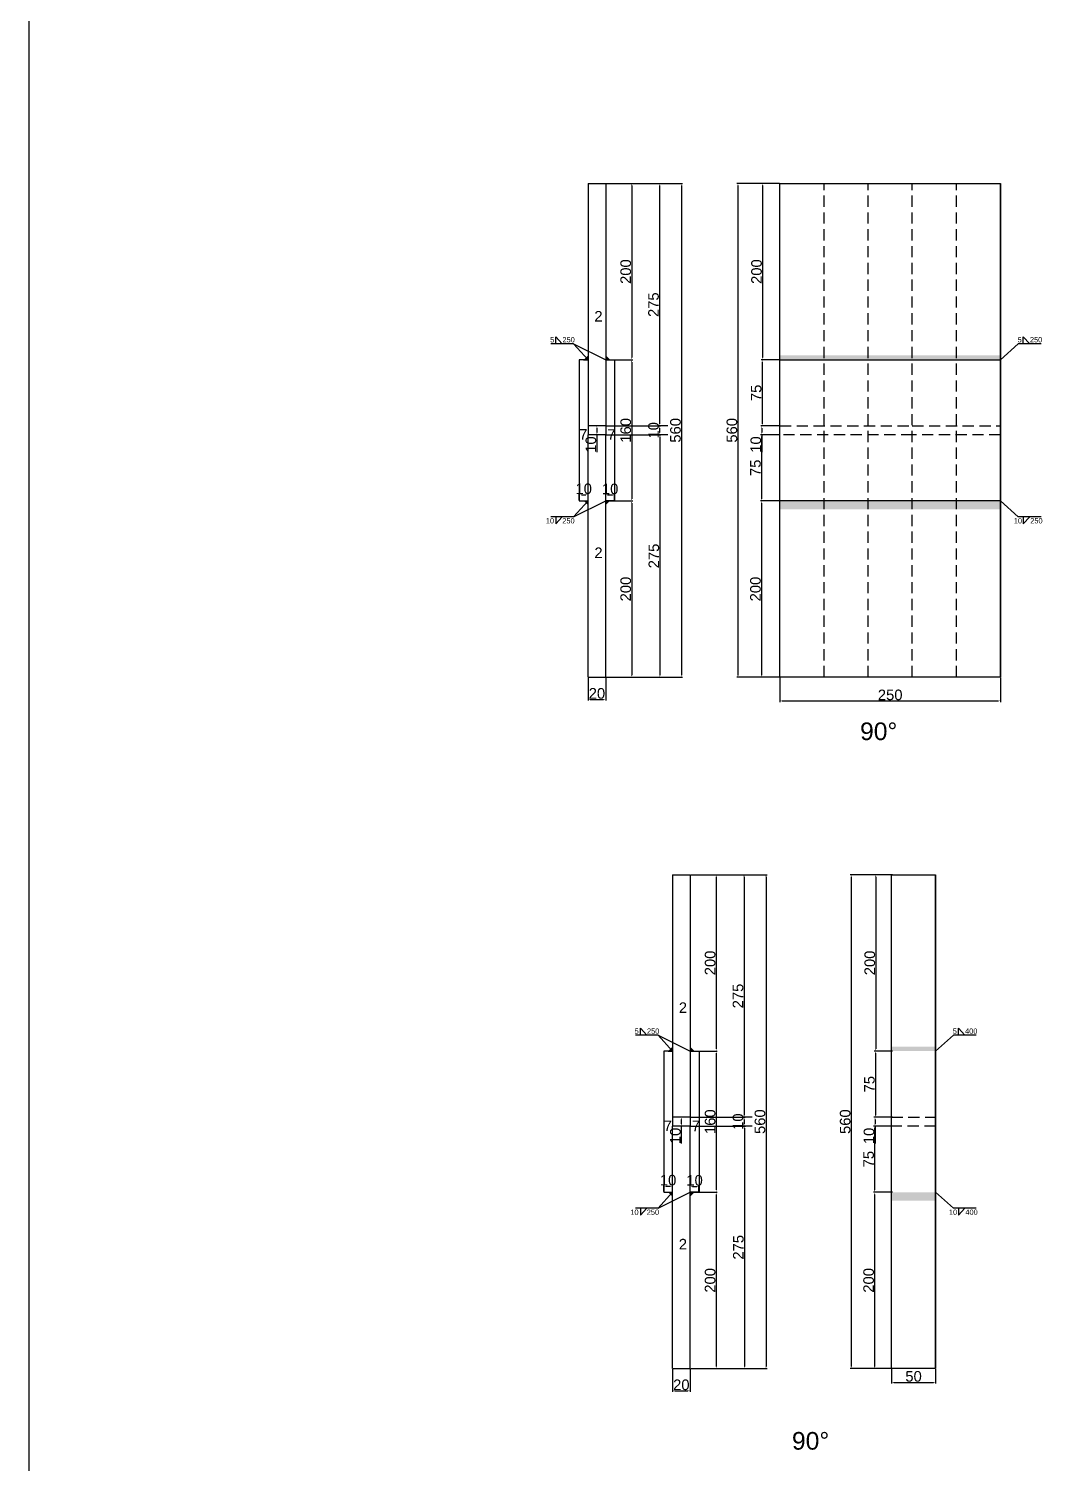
# Model space of a CAD drawing. Header units: millimetres. Extents: x 1455 to 24185, y -7314 to 4772.
# Drawn here: x 1455 to 2604, y 480 to 2107 of the extents above; entities that cross this region are included whole.
import ezdxf

# ---------------------------------------------------------------- set-up
doc = ezdxf.new("R2010")
doc.units = ezdxf.units.MM
doc.linetypes.add('DASHED', pattern=[19.05, 12.7, -6.35])
for name, color, linetype in [('尺寸标注', 6, 'Continuous'), ('标号', 4, 'Continuous'), ('焊缝', 250, 'Continuous')]:
    doc.layers.add(name, color=color, linetype=linetype)
doc.styles.get("Standard").update_dxf_attribs({"font": 'arial.ttf'})
doc.dimstyles.new('ISO-25-JHF', dxfattribs={"dimtxt": 12, "dimasz": 2.5, "dimexe": 1.25, "dimexo": 0.625, "dimtad": 1, "dimtxsty": 'Standard', "dimcen": 2.5, "dimadec": 0, "dimazin": 0, "dimtfac": 1, "dimtmove": 0, "dimatfit": 3, "dimfxl": 1, "dimarcsym": 0})

# ---------------------------------------------------------------- blocks, each defined once
blk = doc.blocks.new('*D56')
at = {"layer": 'Defpoints', "color": 0, "transparency": 16777216}
for p in [(2306.4, 1371.6), (2556.4, 1371.6), (2556.4, 1344.8)]:
    blk.add_point(p, dxfattribs=at)
at = {"layer": '尺寸标注', "color": 0, "lineweight": -2, "transparency": 16777216}
for p, q in [((2306.4, 1371), (2306.4, 1343.5)), ((2556.4, 1371), (2556.4, 1343.5)), ((2308.9, 1344.8), (2553.9, 1344.8))]:
    blk.add_line(p, q, dxfattribs=at)
at = {"layer": '尺寸标注', "color": 0, "transparency": 16777216}
for points in [[(2308.9, 1345.2), (2308.9, 1344.3), (2306.4, 1344.8)], [(2553.9, 1345.2), (2553.9, 1344.3), (2556.4, 1344.8)]]:
    blk.add_solid(points, dxfattribs=at)
at = {"layer": '尺寸标注', "color": 0, "transparency": 16777216, "insert": (2431.4, 1351.5), "char_height": 12, "attachment_point": 5}
blk.add_mtext('250', dxfattribs=at)
blk = doc.blocks.new('*D1')
at = {"layer": 'Defpoints', "color": 0, "transparency": 16777216}
for p in [(2306.4, 1931.6), (2286.7, 1731.6), (2306.4, 1731.6)]:
    blk.add_point(p, dxfattribs=at)
at = {"layer": '尺寸标注', "color": 0, "lineweight": -2, "transparency": 16777216}
for p, q in [((2305.8, 1931.6), (2285.4, 1931.6)), ((2286.7, 1929.1), (2286.7, 1734.1)), ((2305.8, 1731.6), (2285.4, 1731.6))]:
    blk.add_line(p, q, dxfattribs=at)
at = {"layer": '尺寸标注', "color": 0, "transparency": 16777216}
for points in [[(2286.3, 1929.1), (2287.1, 1929.1), (2286.7, 1931.6)], [(2286.3, 1734.1), (2287.1, 1734.1), (2286.7, 1731.6)]]:
    blk.add_solid(points, dxfattribs=at)
at = {"layer": '尺寸标注', "color": 0, "transparency": 16777216, "insert": (2279.9, 1831.6), "char_height": 12, "attachment_point": 5, "rotation": 90}
blk.add_mtext('200', dxfattribs=at)
blk = doc.blocks.new('*D2')
at = {"layer": 'Defpoints', "color": 0, "transparency": 16777216}
for p in [(2306.4, 1731.6), (2286.3, 1656.6), (2306.4, 1656.6)]:
    blk.add_point(p, dxfattribs=at)
at = {"layer": '尺寸标注', "color": 0, "lineweight": -2, "transparency": 16777216}
for p, q in [((2305.8, 1731.6), (2285, 1731.6)), ((2286.3, 1729.1), (2286.3, 1659.1)), ((2305.8, 1656.6), (2285, 1656.6))]:
    blk.add_line(p, q, dxfattribs=at)
at = {"layer": '尺寸标注', "color": 0, "transparency": 16777216}
for points in [[(2285.8, 1729.1), (2286.7, 1729.1), (2286.3, 1731.6)], [(2285.8, 1659.1), (2286.7, 1659.1), (2286.3, 1656.6)]]:
    blk.add_solid(points, dxfattribs=at)
at = {"layer": '尺寸标注', "color": 0, "transparency": 16777216, "insert": (2279.5, 1694.1), "char_height": 12, "attachment_point": 5, "rotation": 90}
blk.add_mtext('75', dxfattribs=at)
blk = doc.blocks.new('*D3')
at = {"layer": 'Defpoints', "color": 0, "transparency": 16777216}
for p in [(2285.8, 1646.6), (2306.4, 1656.6), (2306.4, 1646.6)]:
    blk.add_point(p, dxfattribs=at)
at = {"layer": '尺寸标注', "color": 0, "lineweight": -2, "transparency": 16777216}
for p, q in [((2305.8, 1656.6), (2284.6, 1656.6)), ((2305.8, 1646.6), (2284.6, 1646.6)), ((2285.8, 1654.1), (2285.8, 1649.1)), ((2285.8, 1646.6), (2285.8, 1626.9))]:
    blk.add_line(p, q, dxfattribs=at)
at = {"layer": '尺寸标注', "color": 0, "transparency": 16777216}
for points in [[(2285.4, 1654.1), (2286.3, 1654.1), (2285.8, 1656.6)], [(2285.4, 1649.1), (2286.3, 1649.1), (2285.8, 1646.6)]]:
    blk.add_solid(points, dxfattribs=at)
at = {"layer": '尺寸标注', "color": 0, "transparency": 16777216, "insert": (2279.1, 1635.5), "char_height": 12, "attachment_point": 5, "rotation": 90}
blk.add_mtext('10', dxfattribs=at)
blk = doc.blocks.new('*D4')
at = {"layer": 'Defpoints', "color": 0, "transparency": 16777216}
for p in [(2306.4, 1646.6), (2285.4, 1571.6), (2306.4, 1571.6)]:
    blk.add_point(p, dxfattribs=at)
at = {"layer": '尺寸标注', "color": 0, "lineweight": -2, "transparency": 16777216}
for p, q in [((2305.8, 1646.6), (2284.2, 1646.6)), ((2285.4, 1644.1), (2285.4, 1574.1)), ((2305.8, 1571.6), (2284.2, 1571.6))]:
    blk.add_line(p, q, dxfattribs=at)
at = {"layer": '尺寸标注', "color": 0, "transparency": 16777216}
for points in [[(2285, 1644.1), (2285.8, 1644.1), (2285.4, 1646.6)], [(2285, 1574.1), (2285.8, 1574.1), (2285.4, 1571.6)]]:
    blk.add_solid(points, dxfattribs=at)
at = {"layer": '尺寸标注', "color": 0, "transparency": 16777216, "insert": (2278.7, 1609.1), "char_height": 12, "attachment_point": 5, "rotation": 90}
blk.add_mtext('75', dxfattribs=at)
blk = doc.blocks.new('*D5')
at = {"layer": 'Defpoints', "color": 0, "transparency": 16777216}
for p in [(2306.4, 1571.6), (2285.4, 1371.6), (2306.4, 1371.6)]:
    blk.add_point(p, dxfattribs=at)
at = {"layer": '尺寸标注', "color": 0, "lineweight": -2, "transparency": 16777216}
for p, q in [((2305.8, 1571.6), (2284.2, 1571.6)), ((2285.4, 1569.1), (2285.4, 1374.1)), ((2305.8, 1371.6), (2284.2, 1371.6))]:
    blk.add_line(p, q, dxfattribs=at)
at = {"layer": '尺寸标注', "color": 0, "transparency": 16777216}
for points in [[(2285, 1569.1), (2285.8, 1569.1), (2285.4, 1571.6)], [(2285, 1374.1), (2285.8, 1374.1), (2285.4, 1371.6)]]:
    blk.add_solid(points, dxfattribs=at)
at = {"layer": '尺寸标注', "color": 0, "transparency": 16777216, "insert": (2278.7, 1471.6), "char_height": 12, "attachment_point": 5, "rotation": 90}
blk.add_mtext('200', dxfattribs=at)
blk = doc.blocks.new('*D6')
at = {"layer": 'Defpoints', "color": 0, "transparency": 16777216}
for p in [(2306.4, 1931.6), (2258.8, 1371.6), (2306.4, 1371.6)]:
    blk.add_point(p, dxfattribs=at)
at = {"layer": '尺寸标注', "color": 0, "lineweight": -2, "transparency": 16777216}
for p, q in [((2305.8, 1931.6), (2257.5, 1931.6)), ((2258.8, 1929.1), (2258.8, 1374.1)), ((2305.8, 1371.6), (2257.5, 1371.6))]:
    blk.add_line(p, q, dxfattribs=at)
at = {"layer": '尺寸标注', "color": 0, "transparency": 16777216}
for points in [[(2258.4, 1929.1), (2259.2, 1929.1), (2258.8, 1931.6)], [(2258.4, 1374.1), (2259.2, 1374.1), (2258.8, 1371.6)]]:
    blk.add_solid(points, dxfattribs=at)
at = {"layer": '尺寸标注', "color": 0, "transparency": 16777216, "insert": (2252, 1651.6), "char_height": 12, "attachment_point": 5, "rotation": 90}
blk.add_mtext('560', dxfattribs=at)
blk = doc.blocks.new('*D57')
at = {"layer": 'Defpoints', "color": 0, "transparency": 16777216}
for p in [(2088.9, 1371.6), (2108.9, 1371.6), (2108.9, 1346.5)]:
    blk.add_point(p, dxfattribs=at)
at = {"layer": '尺寸标注', "color": 0, "lineweight": -2, "transparency": 16777216}
for p, q in [((2088.9, 1371), (2088.9, 1345.2)), ((2108.9, 1371), (2108.9, 1345.2)), ((2091.4, 1346.5), (2106.4, 1346.5))]:
    blk.add_line(p, q, dxfattribs=at)
at = {"layer": '尺寸标注', "color": 0, "transparency": 16777216}
for points in [[(2091.4, 1346.9), (2091.4, 1346), (2088.9, 1346.5)], [(2106.4, 1346.9), (2106.4, 1346), (2108.9, 1346.5)]]:
    blk.add_solid(points, dxfattribs=at)
at = {"layer": '尺寸标注', "color": 0, "transparency": 16777216, "insert": (2098.9, 1353.2), "char_height": 12, "attachment_point": 5}
blk.add_mtext('20', dxfattribs=at)
blk = doc.blocks.new('*D58')
at = {"layer": 'Defpoints', "color": 0, "transparency": 16777216}
for p in [(2088.9, 1578.5), (2078.9, 1571.6), (2088.9, 1571.6)]:
    blk.add_point(p, dxfattribs=at)
at = {"layer": '尺寸标注', "color": 0, "lineweight": -2, "transparency": 16777216}
for p, q in [((2078.9, 1572.3), (2078.9, 1579.8)), ((2081.4, 1578.5), (2086.4, 1578.5)), ((2088.9, 1572.3), (2088.9, 1579.8))]:
    blk.add_line(p, q, dxfattribs=at)
at = {"layer": '尺寸标注', "color": 0, "transparency": 16777216}
for points in [[(2081.4, 1578.9), (2081.4, 1578.1), (2078.9, 1578.5)], [(2086.4, 1578.9), (2086.4, 1578.1), (2088.9, 1578.5)]]:
    blk.add_solid(points, dxfattribs=at)
at = {"layer": '尺寸标注', "color": 0, "transparency": 16777216, "insert": (2083.9, 1585.3), "char_height": 12, "attachment_point": 5}
blk.add_mtext('10', dxfattribs=at)
blk = doc.blocks.new('*D59')
at = {"layer": 'Defpoints', "color": 0, "transparency": 16777216}
for p in [(2118.9, 1578.3), (2108.9, 1571.6), (2118.9, 1571.6)]:
    blk.add_point(p, dxfattribs=at)
at = {"layer": '尺寸标注', "color": 0, "lineweight": -2, "transparency": 16777216}
for p, q in [((2108.9, 1572.3), (2108.9, 1579.6)), ((2111.4, 1578.3), (2116.4, 1578.3)), ((2118.9, 1572.3), (2118.9, 1579.6))]:
    blk.add_line(p, q, dxfattribs=at)
at = {"layer": '尺寸标注', "color": 0, "transparency": 16777216}
for points in [[(2111.4, 1578.7), (2111.4, 1577.9), (2108.9, 1578.3)], [(2116.4, 1578.7), (2116.4, 1577.9), (2118.9, 1578.3)]]:
    blk.add_solid(points, dxfattribs=at)
at = {"layer": '尺寸标注', "color": 0, "transparency": 16777216, "insert": (2113.9, 1585.1), "char_height": 12, "attachment_point": 5}
blk.add_mtext('10', dxfattribs=at)
blk = doc.blocks.new('*D60')
at = {"layer": 'Defpoints', "color": 0, "transparency": 16777216}
for p in [(2108.9, 1931.6), (2108.9, 1731.6), (2138.3, 1731.6)]:
    blk.add_point(p, dxfattribs=at)
at = {"layer": '尺寸标注', "color": 0, "lineweight": -2, "transparency": 16777216}
for p, q in [((2109.5, 1931.6), (2139.6, 1931.6)), ((2138.3, 1929.1), (2138.3, 1734.1)), ((2109.5, 1731.6), (2139.6, 1731.6))]:
    blk.add_line(p, q, dxfattribs=at)
at = {"layer": '尺寸标注', "color": 0, "transparency": 16777216}
for points in [[(2137.9, 1929.1), (2138.7, 1929.1), (2138.3, 1931.6)], [(2137.9, 1734.1), (2138.7, 1734.1), (2138.3, 1731.6)]]:
    blk.add_solid(points, dxfattribs=at)
at = {"layer": '尺寸标注', "color": 0, "transparency": 16777216, "insert": (2131.6, 1831.6), "char_height": 12, "attachment_point": 5, "rotation": 90}
blk.add_mtext('200', dxfattribs=at)
blk = doc.blocks.new('*D61')
at = {"layer": 'Defpoints', "color": 0, "transparency": 16777216}
for p in [(2118.9, 1731.6), (2118.9, 1571.6), (2138.3, 1571.6)]:
    blk.add_point(p, dxfattribs=at)
at = {"layer": '尺寸标注', "color": 0, "lineweight": -2, "transparency": 16777216}
for p, q in [((2119.5, 1731.6), (2139.6, 1731.6)), ((2138.3, 1729.1), (2138.3, 1574.1)), ((2119.5, 1571.6), (2139.6, 1571.6))]:
    blk.add_line(p, q, dxfattribs=at)
at = {"layer": '尺寸标注', "color": 0, "transparency": 16777216}
for points in [[(2137.9, 1729.1), (2138.7, 1729.1), (2138.3, 1731.6)], [(2137.9, 1574.1), (2138.7, 1574.1), (2138.3, 1571.6)]]:
    blk.add_solid(points, dxfattribs=at)
at = {"layer": '尺寸标注', "color": 0, "transparency": 16777216, "insert": (2131.6, 1651.6), "char_height": 12, "attachment_point": 5, "rotation": 90}
blk.add_mtext('160', dxfattribs=at)
blk = doc.blocks.new('*D62')
at = {"layer": 'Defpoints', "color": 0, "transparency": 16777216}
for p in [(2108.9, 1571.6), (2108.9, 1371.6), (2138.3, 1371.6)]:
    blk.add_point(p, dxfattribs=at)
at = {"layer": '尺寸标注', "color": 0, "lineweight": -2, "transparency": 16777216}
for p, q in [((2109.5, 1571.6), (2139.6, 1571.6)), ((2138.3, 1569.1), (2138.3, 1374.1)), ((2109.5, 1371.6), (2139.6, 1371.6))]:
    blk.add_line(p, q, dxfattribs=at)
at = {"layer": '尺寸标注', "color": 0, "transparency": 16777216}
for points in [[(2137.9, 1569.1), (2138.7, 1569.1), (2138.3, 1571.6)], [(2137.9, 1374.1), (2138.7, 1374.1), (2138.3, 1371.6)]]:
    blk.add_solid(points, dxfattribs=at)
at = {"layer": '尺寸标注', "color": 0, "transparency": 16777216, "insert": (2131.6, 1471.6), "char_height": 12, "attachment_point": 5, "rotation": 90}
blk.add_mtext('200', dxfattribs=at)
blk = doc.blocks.new('*D7')
at = {"layer": 'Defpoints', "color": 0, "transparency": 16777216}
for p in [(2109.5, 1931.6), (2109.5, 1371.6), (2194.8, 1371.6)]:
    blk.add_point(p, dxfattribs=at)
at = {"layer": '尺寸标注', "color": 0, "lineweight": -2, "transparency": 16777216}
for p, q in [((2110.1, 1931.6), (2196, 1931.6)), ((2194.8, 1929.1), (2194.8, 1374.1)), ((2110.1, 1371.6), (2196, 1371.6))]:
    blk.add_line(p, q, dxfattribs=at)
at = {"layer": '尺寸标注', "color": 0, "transparency": 16777216}
for points in [[(2194.4, 1929.1), (2195.2, 1929.1), (2194.8, 1931.6)], [(2194.4, 1374.1), (2195.2, 1374.1), (2194.8, 1371.6)]]:
    blk.add_solid(points, dxfattribs=at)
at = {"layer": '尺寸标注', "color": 0, "transparency": 16777216, "insert": (2188, 1651.6), "char_height": 12, "attachment_point": 5, "rotation": 90}
blk.add_mtext('560', dxfattribs=at)
blk = doc.blocks.new('*D63')
at = {"layer": 'Defpoints', "color": 0, "transparency": 16777216}
for p in [(2098.9, 1646.6), (2108.9, 1656.6), (2108.9, 1646.6)]:
    blk.add_point(p, dxfattribs=at)
at = {"layer": '尺寸标注', "color": 0, "lineweight": -2, "transparency": 16777216}
for p, q in [((2108.2, 1656.6), (2097.6, 1656.6)), ((2108.2, 1646.6), (2097.6, 1646.6)), ((2098.9, 1654.1), (2098.9, 1649.1)), ((2098.9, 1646.6), (2098.9, 1626.9))]:
    blk.add_line(p, q, dxfattribs=at)
at = {"layer": '尺寸标注', "color": 0, "transparency": 16777216}
for points in [[(2098.4, 1654.1), (2099.3, 1654.1), (2098.9, 1656.6)], [(2098.4, 1649.1), (2099.3, 1649.1), (2098.9, 1646.6)]]:
    blk.add_solid(points, dxfattribs=at)
at = {"layer": '尺寸标注', "color": 0, "transparency": 16777216, "insert": (2092.1, 1635.5), "char_height": 12, "attachment_point": 5, "rotation": 90}
blk.add_mtext('10', dxfattribs=at)
blk = doc.blocks.new('*D12')
at = {"layer": 'Defpoints', "color": 0, "transparency": 16777216}
for p in [(2108.9, 1931.6), (2108.9, 1656.6), (2169.9, 1656.6)]:
    blk.add_point(p, dxfattribs=at)
at = {"layer": '尺寸标注', "color": 0, "lineweight": -2, "transparency": 16777216}
for p, q in [((2109.5, 1931.6), (2171.1, 1931.6)), ((2169.9, 1929.1), (2169.9, 1659.1)), ((2109.5, 1656.6), (2171.1, 1656.6))]:
    blk.add_line(p, q, dxfattribs=at)
at = {"layer": '尺寸标注', "color": 0, "transparency": 16777216}
for points in [[(2169.5, 1929.1), (2170.3, 1929.1), (2169.9, 1931.6)], [(2169.5, 1659.1), (2170.3, 1659.1), (2169.9, 1656.6)]]:
    blk.add_solid(points, dxfattribs=at)
at = {"layer": '尺寸标注', "color": 0, "transparency": 16777216, "insert": (2163.1, 1794.1), "char_height": 12, "attachment_point": 5, "rotation": 90}
blk.add_mtext('275', dxfattribs=at)
blk = doc.blocks.new('*D13')
at = {"layer": 'Defpoints', "color": 0, "transparency": 16777216}
for p in [(2169.9, 1646.6), (2179.9, 1656.6), (2179.9, 1646.6)]:
    blk.add_point(p, dxfattribs=at)
at = {"layer": '尺寸标注', "color": 0, "lineweight": -2, "transparency": 16777216}
for p, q in [((2179.2, 1656.6), (2168.6, 1656.6)), ((2179.2, 1646.6), (2168.6, 1646.6)), ((2169.9, 1654.1), (2169.9, 1649.1))]:
    blk.add_line(p, q, dxfattribs=at)
at = {"layer": '尺寸标注', "color": 0, "transparency": 16777216}
for points in [[(2169.5, 1654.1), (2170.3, 1654.1), (2169.9, 1656.6)], [(2169.5, 1649.1), (2170.3, 1649.1), (2169.9, 1646.6)]]:
    blk.add_solid(points, dxfattribs=at)
at = {"layer": '尺寸标注', "color": 0, "transparency": 16777216, "insert": (2163.1, 1651.6), "char_height": 12, "attachment_point": 5, "rotation": 90}
blk.add_mtext('10', dxfattribs=at)
blk = doc.blocks.new('*D71')
at = {"layer": 'Defpoints', "color": 0, "transparency": 16777216}
for p in [(2108.9, 1646.6), (2108.9, 1371.6), (2170.3, 1371.6)]:
    blk.add_point(p, dxfattribs=at)
at = {"layer": '尺寸标注', "color": 0, "lineweight": -2, "transparency": 16777216}
for p, q in [((2109.5, 1646.6), (2171.5, 1646.6)), ((2170.3, 1644.1), (2170.3, 1374.1)), ((2109.5, 1371.6), (2171.5, 1371.6))]:
    blk.add_line(p, q, dxfattribs=at)
at = {"layer": '尺寸标注', "color": 0, "transparency": 16777216}
for points in [[(2169.9, 1644.1), (2170.7, 1644.1), (2170.3, 1646.6)], [(2169.9, 1374.1), (2170.7, 1374.1), (2170.3, 1371.6)]]:
    blk.add_solid(points, dxfattribs=at)
at = {"layer": '尺寸标注', "color": 0, "transparency": 16777216, "insert": (2163.5, 1509.1), "char_height": 12, "attachment_point": 5, "rotation": 90}
blk.add_mtext('275', dxfattribs=at)
blk = doc.blocks.new('*D651')
at = {"layer": 'Defpoints', "color": 0, "transparency": 16777216}
for p in [(2434.8, 1147.6), (2415, 947.6), (2434.8, 947.6)]:
    blk.add_point(p, dxfattribs=at)
at = {"layer": '尺寸标注', "color": 0, "lineweight": -2, "transparency": 16777216}
for p, q in [((2434.1, 1147.6), (2413.8, 1147.6)), ((2415, 1145.1), (2415, 950.1)), ((2434.1, 947.6), (2413.8, 947.6))]:
    blk.add_line(p, q, dxfattribs=at)
at = {"layer": '尺寸标注', "color": 0, "transparency": 16777216}
for points in [[(2414.6, 1145.1), (2415.4, 1145.1), (2415, 1147.6)], [(2414.6, 950.1), (2415.4, 950.1), (2415, 947.6)]]:
    blk.add_solid(points, dxfattribs=at)
at = {"layer": '尺寸标注', "color": 0, "transparency": 16777216, "insert": (2408.3, 1047.6), "char_height": 12, "attachment_point": 5, "rotation": 90}
blk.add_mtext('200', dxfattribs=at)
blk = doc.blocks.new('*D652')
at = {"layer": 'Defpoints', "color": 0, "transparency": 16777216}
for p in [(2434.8, 947.6), (2414.6, 872.6), (2434.8, 872.6)]:
    blk.add_point(p, dxfattribs=at)
at = {"layer": '尺寸标注', "color": 0, "lineweight": -2, "transparency": 16777216}
for p, q in [((2434.1, 947.6), (2413.4, 947.6)), ((2414.6, 945.1), (2414.6, 875.1)), ((2434.1, 872.6), (2413.4, 872.6))]:
    blk.add_line(p, q, dxfattribs=at)
at = {"layer": '尺寸标注', "color": 0, "transparency": 16777216}
for points in [[(2414.2, 945.1), (2415, 945.1), (2414.6, 947.6)], [(2414.2, 875.1), (2415, 875.1), (2414.6, 872.6)]]:
    blk.add_solid(points, dxfattribs=at)
at = {"layer": '尺寸标注', "color": 0, "transparency": 16777216, "insert": (2407.9, 910.1), "char_height": 12, "attachment_point": 5, "rotation": 90}
blk.add_mtext('75', dxfattribs=at)
blk = doc.blocks.new('*D653')
at = {"layer": 'Defpoints', "color": 0, "transparency": 16777216}
for p in [(2414.2, 862.6), (2434.8, 872.6), (2434.8, 862.6)]:
    blk.add_point(p, dxfattribs=at)
at = {"layer": '尺寸标注', "color": 0, "lineweight": -2, "transparency": 16777216}
for p, q in [((2434.1, 872.6), (2412.9, 872.6)), ((2434.1, 862.6), (2412.9, 862.6)), ((2414.2, 870.1), (2414.2, 865.1)), ((2414.2, 862.6), (2414.2, 842.8))]:
    blk.add_line(p, q, dxfattribs=at)
at = {"layer": '尺寸标注', "color": 0, "transparency": 16777216}
for points in [[(2413.8, 870.1), (2414.6, 870.1), (2414.2, 872.6)], [(2413.8, 865.1), (2414.6, 865.1), (2414.2, 862.6)]]:
    blk.add_solid(points, dxfattribs=at)
at = {"layer": '尺寸标注', "color": 0, "transparency": 16777216, "insert": (2407.4, 851.4), "char_height": 12, "attachment_point": 5, "rotation": 90}
blk.add_mtext('10', dxfattribs=at)
blk = doc.blocks.new('*D654')
at = {"layer": 'Defpoints', "color": 0, "transparency": 16777216}
for p in [(2434.8, 862.6), (2413.8, 787.6), (2434.8, 787.6)]:
    blk.add_point(p, dxfattribs=at)
at = {"layer": '尺寸标注', "color": 0, "lineweight": -2, "transparency": 16777216}
for p, q in [((2434.1, 862.6), (2412.5, 862.6)), ((2413.8, 860.1), (2413.8, 790.1)), ((2434.1, 787.6), (2412.5, 787.6))]:
    blk.add_line(p, q, dxfattribs=at)
at = {"layer": '尺寸标注', "color": 0, "transparency": 16777216}
for points in [[(2413.4, 860.1), (2414.2, 860.1), (2413.8, 862.6)], [(2413.4, 790.1), (2414.2, 790.1), (2413.8, 787.6)]]:
    blk.add_solid(points, dxfattribs=at)
at = {"layer": '尺寸标注', "color": 0, "transparency": 16777216, "insert": (2407, 825.1), "char_height": 12, "attachment_point": 5, "rotation": 90}
blk.add_mtext('75', dxfattribs=at)
blk = doc.blocks.new('*D655')
at = {"layer": 'Defpoints', "color": 0, "transparency": 16777216}
for p in [(2434.8, 787.6), (2413.8, 587.6), (2434.8, 587.6)]:
    blk.add_point(p, dxfattribs=at)
at = {"layer": '尺寸标注', "color": 0, "lineweight": -2, "transparency": 16777216}
for p, q in [((2434.1, 787.6), (2412.5, 787.6)), ((2413.8, 785.1), (2413.8, 590.1)), ((2434.1, 587.6), (2412.5, 587.6))]:
    blk.add_line(p, q, dxfattribs=at)
at = {"layer": '尺寸标注', "color": 0, "transparency": 16777216}
for points in [[(2413.4, 785.1), (2414.2, 785.1), (2413.8, 787.6)], [(2413.4, 590.1), (2414.2, 590.1), (2413.8, 587.6)]]:
    blk.add_solid(points, dxfattribs=at)
at = {"layer": '尺寸标注', "color": 0, "transparency": 16777216, "insert": (2407, 687.6), "char_height": 12, "attachment_point": 5, "rotation": 90}
blk.add_mtext('200', dxfattribs=at)
blk = doc.blocks.new('*D656')
at = {"layer": 'Defpoints', "color": 0, "transparency": 16777216}
for p in [(2434.8, 1147.6), (2387.1, 587.6), (2434.8, 587.6)]:
    blk.add_point(p, dxfattribs=at)
at = {"layer": '尺寸标注', "color": 0, "lineweight": -2, "transparency": 16777216}
for p, q in [((2434.1, 1147.6), (2385.9, 1147.6)), ((2387.1, 1145.1), (2387.1, 590.1)), ((2434.1, 587.6), (2385.9, 587.6))]:
    blk.add_line(p, q, dxfattribs=at)
at = {"layer": '尺寸标注', "color": 0, "transparency": 16777216}
for points in [[(2386.7, 1145.1), (2387.5, 1145.1), (2387.1, 1147.6)], [(2386.7, 590.1), (2387.5, 590.1), (2387.1, 587.6)]]:
    blk.add_solid(points, dxfattribs=at)
at = {"layer": '尺寸标注', "color": 0, "transparency": 16777216, "insert": (2380.4, 867.6), "char_height": 12, "attachment_point": 5, "rotation": 90}
blk.add_mtext('560', dxfattribs=at)
blk = doc.blocks.new('*D657')
at = {"layer": 'Defpoints', "color": 0, "transparency": 16777216}
for p in [(2432.9, 587.6), (2482.9, 587.6), (2482.9, 571.9)]:
    blk.add_point(p, dxfattribs=at)
at = {"layer": '尺寸标注', "color": 0, "lineweight": -2, "transparency": 16777216}
for p, q in [((2432.9, 586.9), (2432.9, 570.7)), ((2482.9, 586.9), (2482.9, 570.7)), ((2435.4, 571.9), (2480.4, 571.9))]:
    blk.add_line(p, q, dxfattribs=at)
at = {"layer": '尺寸标注', "color": 0, "transparency": 16777216}
for points in [[(2435.4, 572.3), (2435.4, 571.5), (2432.9, 571.9)], [(2480.4, 572.3), (2480.4, 571.5), (2482.9, 571.9)]]:
    blk.add_solid(points, dxfattribs=at)
at = {"layer": '尺寸标注', "color": 0, "transparency": 16777216, "insert": (2457.9, 578.7), "char_height": 12, "attachment_point": 5}
blk.add_mtext('50', dxfattribs=at)
blk = doc.blocks.new('*D661')
at = {"layer": 'Defpoints', "color": 0, "transparency": 16777216}
for p in [(2184.6, 587.6), (2204.6, 587.6), (2204.6, 562.4)]:
    blk.add_point(p, dxfattribs=at)
at = {"layer": '尺寸标注', "color": 0, "lineweight": -2, "transparency": 16777216}
for p, q in [((2184.6, 586.9), (2184.6, 561.1)), ((2204.6, 586.9), (2204.6, 561.1)), ((2187.1, 562.4), (2202.1, 562.4))]:
    blk.add_line(p, q, dxfattribs=at)
at = {"layer": '尺寸标注', "color": 0, "transparency": 16777216}
for points in [[(2187.1, 562.8), (2187.1, 561.9), (2184.6, 562.4)], [(2202.1, 562.8), (2202.1, 561.9), (2204.6, 562.4)]]:
    blk.add_solid(points, dxfattribs=at)
at = {"layer": '尺寸标注', "color": 0, "transparency": 16777216, "insert": (2194.6, 569.1), "char_height": 12, "attachment_point": 5}
blk.add_mtext('20', dxfattribs=at)
blk = doc.blocks.new('*D662')
at = {"layer": 'Defpoints', "color": 0, "transparency": 16777216}
for p in [(2174.6, 787.6), (2184.6, 794.4), (2184.6, 787.6)]:
    blk.add_point(p, dxfattribs=at)
at = {"layer": '尺寸标注', "color": 0, "lineweight": -2, "transparency": 16777216}
for p, q in [((2174.6, 788.2), (2174.6, 795.7)), ((2177.1, 794.4), (2182.1, 794.4)), ((2184.6, 788.2), (2184.6, 795.7))]:
    blk.add_line(p, q, dxfattribs=at)
at = {"layer": '尺寸标注', "color": 0, "transparency": 16777216}
for points in [[(2177.1, 794.9), (2177.1, 794), (2174.6, 794.4)], [(2182.1, 794.9), (2182.1, 794), (2184.6, 794.4)]]:
    blk.add_solid(points, dxfattribs=at)
at = {"layer": '尺寸标注', "color": 0, "transparency": 16777216, "insert": (2179.6, 801.2), "char_height": 12, "attachment_point": 5}
blk.add_mtext('10', dxfattribs=at)
blk = doc.blocks.new('*D663')
at = {"layer": 'Defpoints', "color": 0, "transparency": 16777216}
for p in [(2204.6, 787.6), (2214.6, 794.2), (2214.6, 787.6)]:
    blk.add_point(p, dxfattribs=at)
at = {"layer": '尺寸标注', "color": 0, "lineweight": -2, "transparency": 16777216}
for p, q in [((2204.6, 788.2), (2204.6, 795.5)), ((2207.1, 794.2), (2212.1, 794.2)), ((2214.6, 788.2), (2214.6, 795.5))]:
    blk.add_line(p, q, dxfattribs=at)
at = {"layer": '尺寸标注', "color": 0, "transparency": 16777216}
for points in [[(2207.1, 794.6), (2207.1, 793.8), (2204.6, 794.2)], [(2212.1, 794.6), (2212.1, 793.8), (2214.6, 794.2)]]:
    blk.add_solid(points, dxfattribs=at)
at = {"layer": '尺寸标注', "color": 0, "transparency": 16777216, "insert": (2209.6, 801), "char_height": 12, "attachment_point": 5}
blk.add_mtext('10', dxfattribs=at)
blk = doc.blocks.new('*D664')
at = {"layer": 'Defpoints', "color": 0, "transparency": 16777216}
for p in [(2204.6, 1147.6), (2204.6, 947.6), (2234.1, 947.6)]:
    blk.add_point(p, dxfattribs=at)
at = {"layer": '尺寸标注', "color": 0, "lineweight": -2, "transparency": 16777216}
for p, q in [((2205.3, 1147.6), (2235.4, 1147.6)), ((2234.1, 1145.1), (2234.1, 950.1)), ((2205.3, 947.6), (2235.4, 947.6))]:
    blk.add_line(p, q, dxfattribs=at)
at = {"layer": '尺寸标注', "color": 0, "transparency": 16777216}
for points in [[(2233.7, 1145.1), (2234.5, 1145.1), (2234.1, 1147.6)], [(2233.7, 950.1), (2234.5, 950.1), (2234.1, 947.6)]]:
    blk.add_solid(points, dxfattribs=at)
at = {"layer": '尺寸标注', "color": 0, "transparency": 16777216, "insert": (2227.3, 1047.6), "char_height": 12, "attachment_point": 5, "rotation": 90}
blk.add_mtext('200', dxfattribs=at)
blk = doc.blocks.new('*D665')
at = {"layer": 'Defpoints', "color": 0, "transparency": 16777216}
for p in [(2214.6, 947.6), (2214.6, 787.6), (2234.1, 787.6)]:
    blk.add_point(p, dxfattribs=at)
at = {"layer": '尺寸标注', "color": 0, "lineweight": -2, "transparency": 16777216}
for p, q in [((2215.3, 947.6), (2235.4, 947.6)), ((2234.1, 945.1), (2234.1, 790.1)), ((2215.3, 787.6), (2235.4, 787.6))]:
    blk.add_line(p, q, dxfattribs=at)
at = {"layer": '尺寸标注', "color": 0, "transparency": 16777216}
for points in [[(2233.7, 945.1), (2234.5, 945.1), (2234.1, 947.6)], [(2233.7, 790.1), (2234.5, 790.1), (2234.1, 787.6)]]:
    blk.add_solid(points, dxfattribs=at)
at = {"layer": '尺寸标注', "color": 0, "transparency": 16777216, "insert": (2227.3, 867.6), "char_height": 12, "attachment_point": 5, "rotation": 90}
blk.add_mtext('160', dxfattribs=at)
blk = doc.blocks.new('*D666')
at = {"layer": 'Defpoints', "color": 0, "transparency": 16777216}
for p in [(2204.6, 787.6), (2204.6, 587.6), (2234.1, 587.6)]:
    blk.add_point(p, dxfattribs=at)
at = {"layer": '尺寸标注', "color": 0, "lineweight": -2, "transparency": 16777216}
for p, q in [((2205.3, 787.6), (2235.4, 787.6)), ((2234.1, 785.1), (2234.1, 590.1)), ((2205.3, 587.6), (2235.4, 587.6))]:
    blk.add_line(p, q, dxfattribs=at)
at = {"layer": '尺寸标注', "color": 0, "transparency": 16777216}
for points in [[(2233.7, 785.1), (2234.5, 785.1), (2234.1, 787.6)], [(2233.7, 590.1), (2234.5, 590.1), (2234.1, 587.6)]]:
    blk.add_solid(points, dxfattribs=at)
at = {"layer": '尺寸标注', "color": 0, "transparency": 16777216, "insert": (2227.3, 687.6), "char_height": 12, "attachment_point": 5, "rotation": 90}
blk.add_mtext('200', dxfattribs=at)
blk = doc.blocks.new('*D658')
at = {"layer": 'Defpoints', "color": 0, "transparency": 16777216}
for p in [(2205.3, 1147.6), (2205.3, 587.6), (2290.6, 587.6)]:
    blk.add_point(p, dxfattribs=at)
at = {"layer": '尺寸标注', "color": 0, "lineweight": -2, "transparency": 16777216}
for p, q in [((2205.9, 1147.6), (2291.8, 1147.6)), ((2290.6, 1145.1), (2290.6, 590.1)), ((2205.9, 587.6), (2291.8, 587.6))]:
    blk.add_line(p, q, dxfattribs=at)
at = {"layer": '尺寸标注', "color": 0, "transparency": 16777216}
for points in [[(2290.1, 1145.1), (2291, 1145.1), (2290.6, 1147.6)], [(2290.1, 590.1), (2291, 590.1), (2290.6, 587.6)]]:
    blk.add_solid(points, dxfattribs=at)
at = {"layer": '尺寸标注', "color": 0, "transparency": 16777216, "insert": (2283.8, 867.6), "char_height": 12, "attachment_point": 5, "rotation": 90}
blk.add_mtext('560', dxfattribs=at)
blk = doc.blocks.new('*D667')
at = {"layer": 'Defpoints', "color": 0, "transparency": 16777216}
for p in [(2194.6, 862.6), (2204.6, 872.6), (2204.6, 862.6)]:
    blk.add_point(p, dxfattribs=at)
at = {"layer": '尺寸标注', "color": 0, "lineweight": -2, "transparency": 16777216}
for p, q in [((2204, 872.6), (2193.4, 872.6)), ((2204, 862.6), (2193.4, 862.6)), ((2194.6, 870.1), (2194.6, 865.1)), ((2194.6, 862.6), (2194.6, 842.8))]:
    blk.add_line(p, q, dxfattribs=at)
at = {"layer": '尺寸标注', "color": 0, "transparency": 16777216}
for points in [[(2194.2, 870.1), (2195.1, 870.1), (2194.6, 872.6)], [(2194.2, 865.1), (2195.1, 865.1), (2194.6, 862.6)]]:
    blk.add_solid(points, dxfattribs=at)
at = {"layer": '尺寸标注', "color": 0, "transparency": 16777216, "insert": (2187.9, 851.4), "char_height": 12, "attachment_point": 5, "rotation": 90}
blk.add_mtext('10', dxfattribs=at)
blk = doc.blocks.new('*D659')
at = {"layer": 'Defpoints', "color": 0, "transparency": 16777216}
for p in [(2204.6, 1147.6), (2204.6, 872.6), (2265.7, 872.6)]:
    blk.add_point(p, dxfattribs=at)
at = {"layer": '尺寸标注', "color": 0, "lineweight": -2, "transparency": 16777216}
for p, q in [((2205.3, 1147.6), (2266.9, 1147.6)), ((2265.7, 1145.1), (2265.7, 875.1)), ((2205.3, 872.6), (2266.9, 872.6))]:
    blk.add_line(p, q, dxfattribs=at)
at = {"layer": '尺寸标注', "color": 0, "transparency": 16777216}
for points in [[(2265.2, 1145.1), (2266.1, 1145.1), (2265.7, 1147.6)], [(2265.2, 875.1), (2266.1, 875.1), (2265.7, 872.6)]]:
    blk.add_solid(points, dxfattribs=at)
at = {"layer": '尺寸标注', "color": 0, "transparency": 16777216, "insert": (2258.9, 1010.1), "char_height": 12, "attachment_point": 5, "rotation": 90}
blk.add_mtext('275', dxfattribs=at)
blk = doc.blocks.new('*D660')
at = {"layer": 'Defpoints', "color": 0, "transparency": 16777216}
for p in [(2265.7, 862.6), (2275.7, 872.6), (2275.7, 862.6)]:
    blk.add_point(p, dxfattribs=at)
at = {"layer": '尺寸标注', "color": 0, "lineweight": -2, "transparency": 16777216}
for p, q in [((2275, 872.6), (2264.4, 872.6)), ((2275, 862.6), (2264.4, 862.6)), ((2265.7, 870.1), (2265.7, 865.1))]:
    blk.add_line(p, q, dxfattribs=at)
at = {"layer": '尺寸标注', "color": 0, "transparency": 16777216}
for points in [[(2265.2, 870.1), (2266.1, 870.1), (2265.7, 872.6)], [(2265.2, 865.1), (2266.1, 865.1), (2265.7, 862.6)]]:
    blk.add_solid(points, dxfattribs=at)
at = {"layer": '尺寸标注', "color": 0, "transparency": 16777216, "insert": (2258.9, 867.6), "char_height": 12, "attachment_point": 5, "rotation": 90}
blk.add_mtext('10', dxfattribs=at)
blk = doc.blocks.new('*D668')
at = {"layer": 'Defpoints', "color": 0, "transparency": 16777216}
for p in [(2204.6, 862.6), (2204.6, 587.6), (2266.1, 587.6)]:
    blk.add_point(p, dxfattribs=at)
at = {"layer": '尺寸标注', "color": 0, "lineweight": -2, "transparency": 16777216}
for p, q in [((2205.3, 862.6), (2267.3, 862.6)), ((2266.1, 860.1), (2266.1, 590.1)), ((2205.3, 587.6), (2267.3, 587.6))]:
    blk.add_line(p, q, dxfattribs=at)
at = {"layer": '尺寸标注', "color": 0, "transparency": 16777216}
for points in [[(2265.7, 860.1), (2266.5, 860.1), (2266.1, 862.6)], [(2265.7, 590.1), (2266.5, 590.1), (2266.1, 587.6)]]:
    blk.add_solid(points, dxfattribs=at)
at = {"layer": '尺寸标注', "color": 0, "transparency": 16777216, "insert": (2259.3, 725.1), "char_height": 12, "attachment_point": 5, "rotation": 90}
blk.add_mtext('275', dxfattribs=at)

msp = doc.modelspace()

# ---------------------------------------------------------------- hatches: boundary and pattern name
at = {"layer": '焊缝'}
h = msp.add_hatch(color=250, dxfattribs=at)
h.dxf.hatch_style = 1
h.paths.add_polyline_path([(2088.854, 1736.648), (2083.854, 1731.648), (2088.854, 1731.648)])
h = msp.add_hatch(color=250, dxfattribs=at)
h.dxf.hatch_style = 1
h.paths.add_polyline_path([(2108.854, 1736.648), (2113.854, 1731.648), (2108.854, 1731.648)])
h = msp.add_hatch(color=250, dxfattribs=at)
h.dxf.hatch_style = 1
h.paths.add_polyline_path([(2306.426, 1736.697), (2306.426, 1731.697), (2556.426, 1731.697), (2556.426, 1736.697)])
h = msp.add_hatch(color=250, dxfattribs=at)
h.dxf.hatch_style = 1
h.paths.add_polyline_path([(2088.854, 1566.648), (2083.854, 1571.648), (2088.854, 1571.648)])
h = msp.add_hatch(color=250, dxfattribs=at)
h.dxf.hatch_style = 1
h.paths.add_polyline_path([(2108.854, 1566.648), (2113.854, 1571.648), (2108.854, 1571.648)])
h = msp.add_hatch(color=250, dxfattribs=at)
h.dxf.hatch_style = 1
h.paths.add_polyline_path([(2306.426, 1572.078), (2306.426, 1562.078), (2556.426, 1562.078), (2556.426, 1572.078)])
h = msp.add_hatch(color=250, dxfattribs=at)
h.dxf.hatch_style = 1
h.paths.add_polyline_path([(2184.634, 952.553), (2179.634, 947.553), (2184.634, 947.553)])
h = msp.add_hatch(color=250, dxfattribs=at)
h.dxf.hatch_style = 1
h.paths.add_polyline_path([(2204.634, 952.553), (2209.634, 947.553), (2204.634, 947.553)])
h = msp.add_hatch(color=250, dxfattribs=at)
h.dxf.hatch_style = 1
h.paths.add_polyline_path([(2432.885, 952.601), (2432.885, 947.553), (2482.885, 947.553), (2482.885, 952.601)])
h = msp.add_hatch(color=250, dxfattribs=at)
h.dxf.hatch_style = 1
h.paths.add_polyline_path([(2184.634, 782.553), (2179.634, 787.553), (2184.634, 787.553)])
h = msp.add_hatch(color=250, dxfattribs=at)
h.dxf.hatch_style = 1
h.paths.add_polyline_path([(2204.634, 782.553), (2209.634, 787.553), (2204.634, 787.553)])
h = msp.add_hatch(color=250, dxfattribs=at)
h.dxf.hatch_style = 1
h.paths.add_polyline_path([(2432.885, 787.553), (2432.885, 777.983), (2482.885, 777.983), (2482.885, 787.553)])

# ---------------------------------------------------------------- linework, layer by layer
for p, q in [((1454.651, 4771.967), (1454.651, -557.768)), ((2088.854, 1931.648), (2108.854, 1931.648)), ((2088.854, 1931.648), (2088.854, 1656.648)), ((2108.854, 1931.648), (2108.854, 1656.648)), ((2306.426, 1931.648), (2456.426, 1931.648)), ((2306.426, 1371.648), (2306.426, 1931.648)), ((2356.426, 1931.648), (2456.426, 1931.648)), ((2456.426, 1931.648), (2556.426, 1931.648)), ((2556.426, 1931.648), (2556.426, 1371.648)), ((2556.426, 1371.648), (2556.426, 1931.648)), ((2088.854, 1731.648), (2078.854, 1731.648)), ((2078.854, 1731.648), (2078.854, 1571.648)), ((2083.854, 1731.648), (2088.854, 1731.648)), ((2108.854, 1731.648), (2118.854, 1731.648)), ((2118.854, 1731.648), (2118.854, 1571.648)), ((2306.426, 1731.648), (2356.426, 1731.648)), ((2356.426, 1731.648), (2456.426, 1731.648)), ((2456.426, 1731.648), (2556.426, 1731.648)), ((2108.854, 1656.648), (2088.854, 1656.648)), ((2088.854, 1656.648), (2088.854, 1646.648)), ((2108.854, 1646.648), (2088.854, 1646.648)), ((2088.854, 1371.648), (2088.854, 1646.648)), ((2108.854, 1656.648), (2108.854, 1646.648)), ((2108.854, 1371.648), (2108.854, 1646.648)), ((2078.854, 1571.648), (2088.854, 1571.648)), ((2118.854, 1571.648), (2108.854, 1571.648)), ((2356.426, 1571.648), (2306.426, 1571.648)), ((2456.426, 1571.648), (2356.426, 1571.648)), ((2556.426, 1571.648), (2456.426, 1571.648)), ((2088.854, 1371.648), (2108.854, 1371.648)), ((2556.426, 1371.648), (2306.426, 1371.648)), ((2184.634, 1147.553), (2204.634, 1147.553)), ((2184.634, 1147.553), (2184.634, 872.553)), ((2204.634, 1147.553), (2204.634, 872.553)), ((2432.885, 1147.553), (2482.885, 1147.553)), ((2432.885, 587.553), (2432.885, 1147.553)), ((2482.885, 1147.553), (2482.885, 587.553)), ((2482.885, 587.553), (2482.885, 1147.553)), ((2184.634, 947.553), (2174.634, 947.553)), ((2174.634, 947.553), (2174.634, 787.553)), ((2179.634, 947.553), (2184.634, 947.553)), ((2204.634, 947.553), (2214.634, 947.553)), ((2214.634, 947.553), (2214.634, 787.553)), ((2204.634, 872.553), (2184.634, 872.553)), ((2184.634, 872.553), (2184.634, 862.553)), ((2204.634, 862.553), (2184.634, 862.553)), ((2184.634, 587.553), (2184.634, 862.553)), ((2204.634, 872.553), (2204.634, 862.553)), ((2204.634, 587.553), (2204.634, 862.553)), ((2174.634, 787.553), (2184.634, 787.553)), ((2214.634, 787.553), (2204.634, 787.553)), ((2184.634, 587.553), (2204.634, 587.553)), ((2482.885, 587.553), (2432.885, 587.553))]:
    msp.add_line(p, q)
at = {"linetype": 'DASHED'}
for p, q in [((2356.426, 1371.648), (2356.426, 1931.648)), ((2406.426, 1371.648), (2406.426, 1931.648)), ((2456.426, 1371.648), (2456.426, 1931.648)), ((2506.426, 1371.648), (2506.426, 1931.648)), ((2306.426, 1656.648), (2456.426, 1656.648)), ((2456.426, 1646.648), (2306.426, 1646.648)), ((2456.426, 1656.648), (2556.426, 1656.648)), ((2556.426, 1646.648), (2456.426, 1646.648)), ((2432.885, 872.553), (2482.885, 872.553)), ((2482.885, 862.553), (2432.885, 862.553))]:
    msp.add_line(p, q, dxfattribs=at)
at = {"layer": '尺寸标注'}
for p, q in [((2052.349, 1749.838), (2052.349, 1757.603)), ((2052.349, 1757.603), (2059.581, 1749.838)), ((2582.331, 1749.838), (2582.331, 1757.603)), ((2582.331, 1757.603), (2589.562, 1749.838)), ((2072.463, 1749.838), (2046.7, 1749.838)), ((2088.854, 1731.648), (2072.463, 1749.838)), ((2072.463, 1749.838), (2108.854, 1731.648)), ((2556.426, 1731.648), (2576.681, 1749.838)), ((2602.444, 1749.838), (2576.681, 1749.838)), ((2088.854, 1571.648), (2072.463, 1553.459)), ((2072.463, 1553.459), (2108.854, 1571.648)), ((2556.426, 1571.648), (2576.681, 1553.459)), ((2072.463, 1553.459), (2046.7, 1553.459)), ((2052.349, 1553.459), (2052.349, 1545.694)), ((2052.349, 1545.694), (2059.581, 1553.459)), ((2602.444, 1553.459), (2576.681, 1553.459)), ((2582.331, 1553.459), (2582.331, 1545.694)), ((2582.331, 1545.694), (2589.562, 1553.459)), ((2168.243, 965.743), (2142.48, 965.743)), ((2148.129, 965.743), (2148.129, 973.508)), ((2148.129, 973.508), (2155.361, 965.743)), ((2184.634, 947.553), (2168.243, 965.743)), ((2168.243, 965.743), (2204.634, 947.553)), ((2482.885, 947.553), (2503.14, 965.743)), ((2528.903, 965.743), (2503.14, 965.743)), ((2508.79, 965.743), (2508.79, 973.508)), ((2508.79, 973.508), (2516.021, 965.743)), ((2184.634, 787.553), (2168.243, 769.363)), ((2168.243, 769.363), (2204.634, 787.553)), ((2482.885, 787.553), (2503.14, 769.363)), ((2168.243, 769.363), (2142.48, 769.363)), ((2148.129, 769.363), (2148.129, 761.599)), ((2148.129, 761.599), (2155.361, 769.363)), ((2528.903, 769.363), (2503.14, 769.363)), ((2508.79, 761.599), (2516.021, 769.363)), ((2509.02, 769.363), (2509.02, 761.599))]:
    msp.add_line(p, q, dxfattribs=at)

# ---------------------------------------------------------------- texts
at = {"char_height": 20, "attachment_point": 1}
for insert in [(2397.259, 1320.305), (2320.04, 515.625)]:
    msp.add_mtext_dynamic_manual_height_columns('90° ', width=70.10425, gutter_width=12.5, heights=[0], dxfattribs=dict(at, insert=insert))
at = {"layer": '尺寸标注', "char_height": 6}
for s, insert, attachment_point in [('5    250', (2045.879, 1757.355), 1), ('5    250', (2575.861, 1757.355), 1), ('\\pt0;10    250', (2041.008, 1545.942), 7), ('10    250', (2571.574, 1545.942), 7), ('5    250', (2141.66, 973.26), 1), ('5    400', (2502.32, 973.26), 1), ('\\pt0;10    250', (2136.788, 761.846), 7), ('10    400', (2498.033, 761.846), 7)]:
    msp.add_mtext_dynamic_manual_height_columns(s, width=68.30832, gutter_width=12.5, heights=[0], dxfattribs=dict(at, insert=insert, attachment_point=attachment_point))
at = {"layer": '标号', "char_height": 12, "attachment_point": 7}
for s, insert in [('2 ', (2095.99, 1774.938)), ('7 ', (2078.854, 1641.002)), ('7 ', (2110.674, 1640.9)), ('2 ', (2095.99, 1506.764)), ('2 ', (2191.77, 990.843)), ('7 ', (2174.634, 856.906)), ('7 ', (2206.454, 856.805)), ('2 ', (2191.77, 722.669))]:
    msp.add_mtext_dynamic_manual_height_columns(s, width=70.10425, gutter_width=12.5, heights=[0], dxfattribs=dict(at, insert=insert))

# ---------------------------------------------------------------- dimensions: what is measured, and where the dimension line sits
at = {"layer": '尺寸标注'}
for p1, p2, distance, picture, middle in [((2108.854, 1931.648), (2108.854, 1731.648), 29.467, '*D60', (2131.569, 1831.648)), ((2108.854, 1931.648), (2108.854, 1656.648), 61.016, '*D12', (2163.118, 1794.148)), ((2306.426, 1931.648), (2306.426, 1371.648), -47.646, '*D6', (2252.028, 1651.648)), ((2306.426, 1931.648), (2306.426, 1731.648), -19.743, '*D1', (2279.931, 1831.648)), ((2118.854, 1731.648), (2118.854, 1571.648), 19.467, '*D61', (2131.569, 1651.648)), ((2306.426, 1731.648), (2306.426, 1656.648), -20.16, '*D2', (2279.538, 1694.148)), ((2108.854, 1656.648), (2108.854, 1646.648), -10, '*D63', (2092.102, 1635.514)), ((2108.854, 1646.648), (2108.854, 1371.648), 61.433, '*D71', (2163.535, 1509.148)), ((2306.426, 1646.648), (2306.426, 1571.648), -20.993, '*D4', (2278.705, 1609.148)), ((2306.426, 1656.648), (2306.426, 1646.648), -20.577, '*D3', (2279.097, 1635.514)), ((2108.854, 1571.648), (2108.854, 1371.648), 29.467, '*D62', (2131.569, 1471.648)), ((2306.426, 1571.648), (2306.426, 1371.648), -20.993, '*D5', (2278.681, 1471.648)), ((2306.426, 1371.648), (2556.426, 1371.648), -26.894, '*D56', (2431.426, 1351.506)), ((2204.634, 1147.553), (2204.634, 947.553), 29.467, '*D664', (2227.349, 1047.553)), ((2204.634, 1147.553), (2204.634, 872.553), 61.016, '*D659', (2258.898, 1010.053)), ((2434.767, 1147.553), (2434.767, 587.553), -47.646, '*D656', (2380.37, 867.553)), ((2434.767, 1147.553), (2434.767, 947.553), -19.743, '*D651', (2408.272, 1047.553)), ((2214.634, 947.553), (2214.634, 787.553), 19.467, '*D665', (2227.349, 867.553)), ((2434.767, 947.553), (2434.767, 872.553), -20.16, '*D652', (2407.88, 910.053)), ((2204.634, 872.553), (2204.634, 862.553), -10, '*D667', (2187.882, 851.419)), ((2204.634, 862.553), (2204.634, 587.553), 61.433, '*D668', (2259.315, 725.053)), ((2434.767, 862.553), (2434.767, 787.553), -20.993, '*D654', (2407.047, 825.053)), ((2434.767, 872.553), (2434.767, 862.553), -20.577, '*D653', (2407.439, 851.419)), ((2204.634, 787.553), (2204.634, 587.553), 29.467, '*D666', (2227.349, 687.553)), ((2434.767, 787.553), (2434.767, 587.553), -20.993, '*D655', (2407.022, 687.553)), ((2432.885, 587.553), (2482.885, 587.553), -15.639, '*D657', (2457.885, 578.666))]:
    dim = msp.add_aligned_dim(p1=p1, p2=p2, distance=distance, dimstyle='ISO-25-JHF', dxfattribs=at)
    dim.commit()
    dim.dimension.update_dxf_attribs({"geometry": picture, "text_midpoint": middle})
for base, p1, p2, angle, picture, middle in [((2194.778, 1371.648), (2109.479, 1931.648), (2109.479, 1371.648), 270, '*D7', (2194.778, 1651.648)), ((2169.87, 1646.648), (2179.87, 1656.648), (2179.87, 1646.648), 270, '*D13', (2169.87, 1651.648)), ((2088.854, 1578.531), (2078.854, 1571.648), (2088.854, 1571.648), 0, '*D58', (2083.854, 1578.531)), ((2118.854, 1578.317), (2108.854, 1571.648), (2118.854, 1571.648), 0, '*D59', (2113.854, 1578.317)), ((2108.854, 1346.45), (2088.854, 1371.648), (2108.854, 1371.648), 0, '*D57', (2098.854, 1346.45)), ((2290.558, 587.553), (2205.259, 1147.553), (2205.259, 587.553), 270, '*D658', (2290.558, 867.553)), ((2265.65, 862.553), (2275.65, 872.553), (2275.65, 862.553), 270, '*D660', (2265.65, 867.553)), ((2184.634, 794.436), (2174.634, 787.553), (2184.634, 787.553), 0, '*D662', (2179.634, 794.436)), ((2214.634, 794.222), (2204.634, 787.553), (2214.634, 787.553), 0, '*D663', (2209.634, 794.222)), ((2204.634, 562.355), (2184.634, 587.553), (2204.634, 587.553), 0, '*D661', (2194.634, 562.355))]:
    dim = msp.add_linear_dim(base=base, p1=p1, p2=p2, angle=angle, dimstyle='ISO-25-JHF', dxfattribs=at)
    dim.commit()
    dim.dimension.update_dxf_attribs({"geometry": picture, "text_midpoint": middle, "dimtype": 161})

doc.saveas('drawing.dxf')
